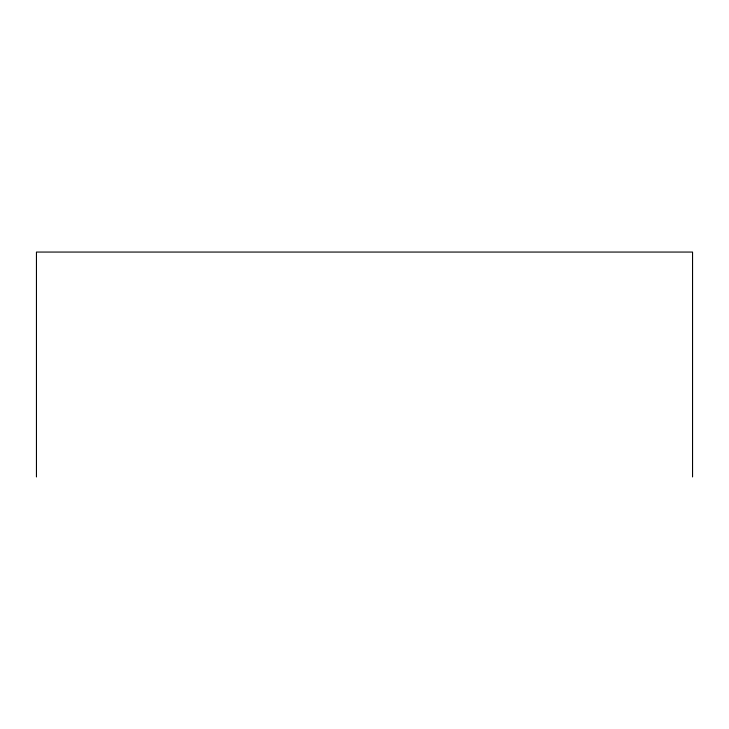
<?xml version="1.0" encoding="UTF-8"?>
<svg xmlns="http://www.w3.org/2000/svg" width="729" height="729" viewBox="0 0 729 729"><rect width="100%" height="100%" fill="white"/><g stroke="black" fill="none" stroke-linecap="round" stroke-linejoin="round"><path stroke-width="1.09" d="M692.55 476.939L692.55 252.061L36.45 252.061L36.45 476.939"/></g></svg>
